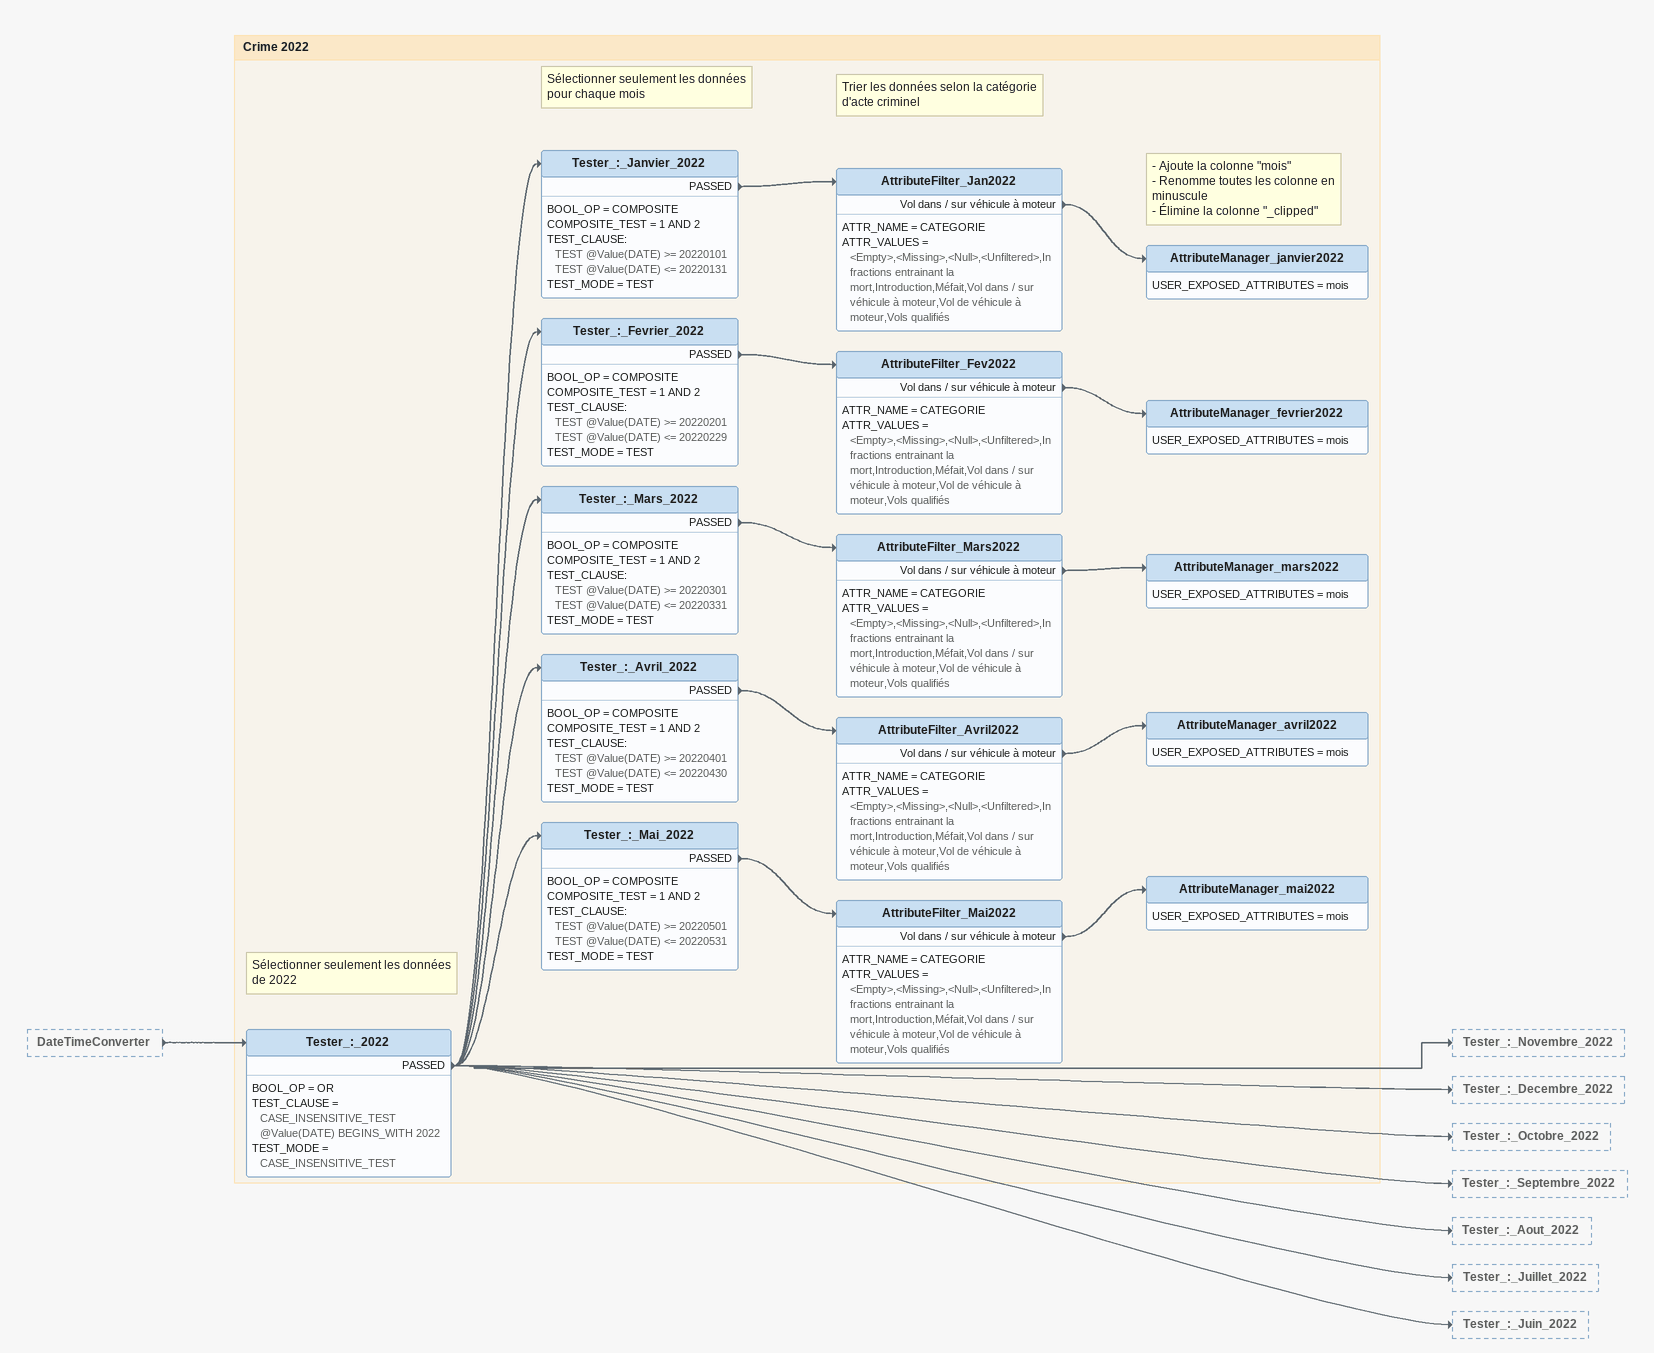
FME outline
DateTimeConverter [outside]
    -> Tester_:_2022

Bookmark: Crime 2022
Note: Sélectionner seulement les données de 2022
Tester_:_2022
    BOOL_OP = OR
    TEST_CLAUSE = CASE_INSENSITIVE_TEST @Value(DATE) BEGINS_WITH 2022
    TEST_MODE = CASE_INSENSITIVE_TEST
    PASSED -> Tester_:_Novembre_2022
    PASSED -> Tester_:_Decembre_2022
    PASSED -> Tester_:_Octobre_2022
    PASSED -> Tester_:_Septembre_2022
    PASSED -> Tester_:_Aout_2022
    PASSED -> Tester_:_Juillet_2022
    PASSED -> Tester_:_Juin_2022
    PASSED -> Tester_:_Mai_2022
    PASSED -> Tester_:_Avril_2022
    PASSED -> Tester_:_Mars_2022
    PASSED -> Tester_:_Fevrier_2022
    PASSED -> Tester_:_Janvier_2022
Note: Sélectionner seulement les données pour chaque mois
Tester_:_Janvier_2022
    BOOL_OP = COMPOSITE
    COMPOSITE_TEST = 1 AND 2
    TEST_CLAUSE:
      TEST @Value(DATE) >= 20220101
      TEST @Value(DATE) <= 20220131
    TEST_MODE = TEST
    PASSED -> AttributeFilter_Jan2022
Note: Trier les données selon la catégorie d'acte criminel
AttributeFilter_Jan2022
    ATTR_NAME = CATEGORIE
    ATTR_VALUES = <Empty>,<Missing>,<Null>,<Unfiltered>,Infractions entrainant la mort,Introduction,Méfait,Vol dans / sur véhicule à moteur,Vol de véhicule à moteur,Vols qualifiés
    Vol dans / sur véhicule à moteur -> AttributeManager_janvier2022
Note: - Ajoute la colonne "mois" / - Renomme toutes les colonne en minuscule / - Élimine la colonne "_clipped"
AttributeManager_janvier2022
    USER_EXPOSED_ATTRIBUTES = mois
Tester_:_Fevrier_2022
    BOOL_OP = COMPOSITE
    COMPOSITE_TEST = 1 AND 2
    TEST_CLAUSE:
      TEST @Value(DATE) >= 20220201
      TEST @Value(DATE) <= 20220229
    TEST_MODE = TEST
    PASSED -> AttributeFilter_Fev2022
AttributeFilter_Fev2022
    ATTR_NAME = CATEGORIE
    ATTR_VALUES = <Empty>,<Missing>,<Null>,<Unfiltered>,Infractions entrainant la mort,Introduction,Méfait,Vol dans / sur véhicule à moteur,Vol de véhicule à moteur,Vols qualifiés
    Vol dans / sur véhicule à moteur -> AttributeManager_fevrier2022
AttributeManager_fevrier2022
    USER_EXPOSED_ATTRIBUTES = mois
Tester_:_Mars_2022
    BOOL_OP = COMPOSITE
    COMPOSITE_TEST = 1 AND 2
    TEST_CLAUSE:
      TEST @Value(DATE) >= 20220301
      TEST @Value(DATE) <= 20220331
    TEST_MODE = TEST
    PASSED -> AttributeFilter_Mars2022
AttributeFilter_Mars2022
    ATTR_NAME = CATEGORIE
    ATTR_VALUES = <Empty>,<Missing>,<Null>,<Unfiltered>,Infractions entrainant la mort,Introduction,Méfait,Vol dans / sur véhicule à moteur,Vol de véhicule à moteur,Vols qualifiés
    Vol dans / sur véhicule à moteur -> AttributeManager_mars2022
AttributeManager_mars2022
    USER_EXPOSED_ATTRIBUTES = mois
Tester_:_Avril_2022
    BOOL_OP = COMPOSITE
    COMPOSITE_TEST = 1 AND 2
    TEST_CLAUSE:
      TEST @Value(DATE) >= 20220401
      TEST @Value(DATE) <= 20220430
    TEST_MODE = TEST
    PASSED -> AttributeFilter_Avril2022
AttributeFilter_Avril2022
    ATTR_NAME = CATEGORIE
    ATTR_VALUES = <Empty>,<Missing>,<Null>,<Unfiltered>,Infractions entrainant la mort,Introduction,Méfait,Vol dans / sur véhicule à moteur,Vol de véhicule à moteur,Vols qualifiés
    Vol dans / sur véhicule à moteur -> AttributeManager_avril2022
AttributeManager_avril2022
    USER_EXPOSED_ATTRIBUTES = mois
Tester_:_Mai_2022
    BOOL_OP = COMPOSITE
    COMPOSITE_TEST = 1 AND 2
    TEST_CLAUSE:
      TEST @Value(DATE) >= 20220501
      TEST @Value(DATE) <= 20220531
    TEST_MODE = TEST
    PASSED -> AttributeFilter_Mai2022
AttributeFilter_Mai2022
    ATTR_NAME = CATEGORIE
    ATTR_VALUES = <Empty>,<Missing>,<Null>,<Unfiltered>,Infractions entrainant la mort,Introduction,Méfait,Vol dans / sur véhicule à moteur,Vol de véhicule à moteur,Vols qualifiés
    Vol dans / sur véhicule à moteur -> AttributeManager_mai2022
AttributeManager_mai2022
    USER_EXPOSED_ATTRIBUTES = mois
